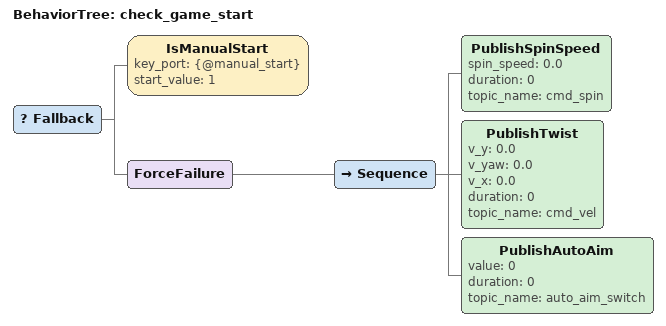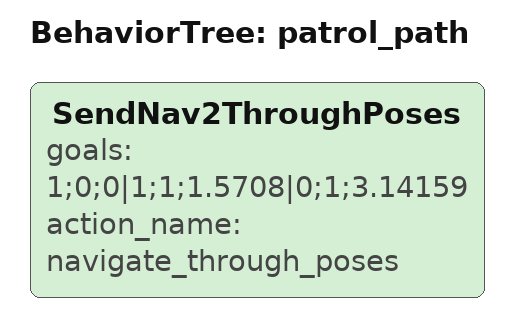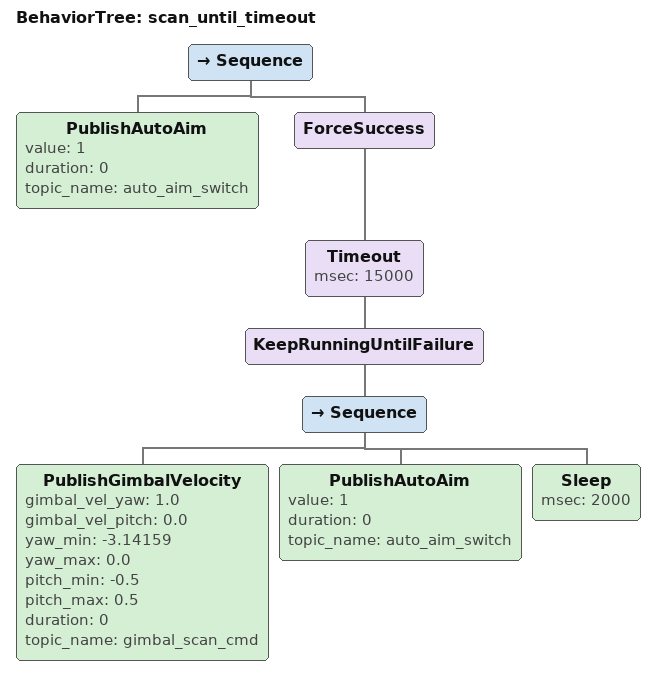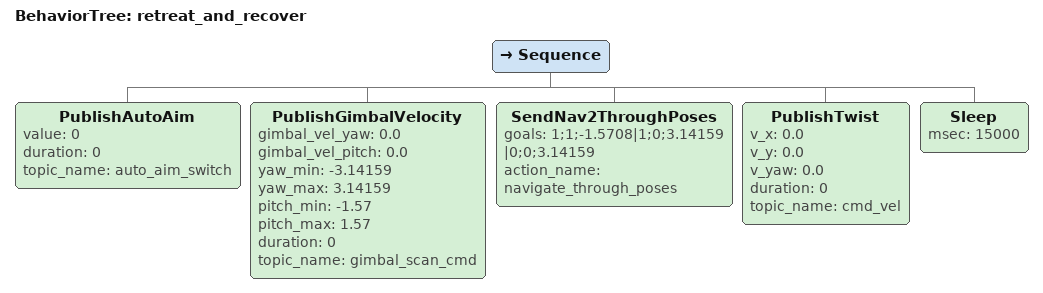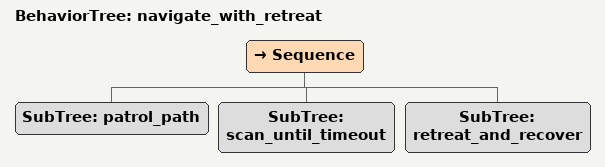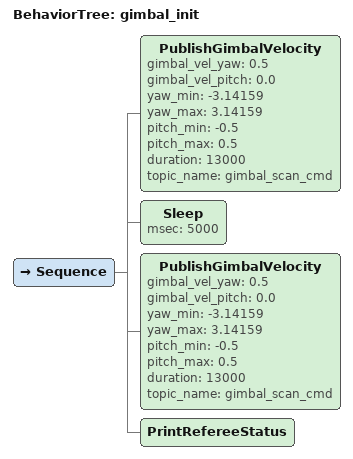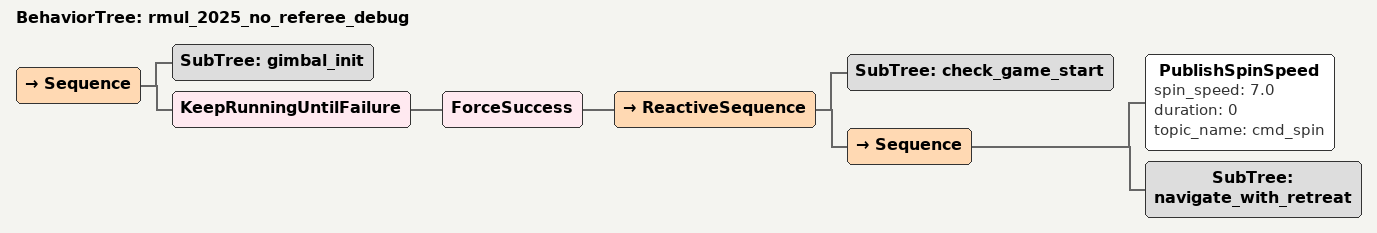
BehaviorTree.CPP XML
<?xml version="1.0" encoding="UTF-8"?>
<root BTCPP_format="4">

  <!-- rmul_2025_no_referee_debug                -->
  <!-- No referee system. Manual start only.     -->
  <!-- Path: (0,0)->(1,0)->(1,1)->(0,1)         -->
  <!-- Gimbal yaw follows velocity direction.    -->

  <!-- Subtree: check_game_start      -->
  <!-- Debug: manual start only,      -->
  <!-- no referee game status check.  -->
  <!-- If not started, stops robot.   -->
  <BehaviorTree ID="check_game_start">
    <Fallback>
      <IsManualStart key_port="{@manual_start}"
                     start_value="1"/>
      <ForceFailure>
        <Sequence>
          <PublishSpinSpeed spin_speed="0.0"
                            duration="0"
                            topic_name="cmd_spin"/>
          <PublishTwist v_y="0.0"
                        v_yaw="0.0"
                        v_x="0.0"
                        duration="0"
                        topic_name="cmd_vel"/>
          <PublishAutoAim value="0"
                          duration="0"
                          topic_name="auto_aim_switch"/>
        </Sequence>
      </ForceFailure>
    </Fallback>
  </BehaviorTree>

  <!-- Subtree: patrol_path           -->
  <!-- Navigate continuously through: -->
  <!-- yaw: 0 -> pi/2 -> pi          -->
  <BehaviorTree ID="patrol_path">
    <SendNav2ThroughPoses goals="1;0;0|1;1;1.5708|0;1;3.14159"
                          action_name="navigate_through_poses"/>
  </BehaviorTree>

  <!-- Subtree: scan_until_timeout    -->
  <!-- At destination (0,1):          -->
  <!--   - Enable auto-aim            -->
  <!--   - Start gimbal scan          -->
  <!--   - Run for 15s                -->
  <BehaviorTree ID="scan_until_timeout">
    <Sequence>
      <PublishAutoAim value="1"
                      duration="0"
                      topic_name="auto_aim_switch"/>
      <ForceSuccess>
        <Timeout msec="15000">
          <KeepRunningUntilFailure>
            <Sequence>
              <PublishGimbalVelocity gimbal_vel_yaw="1.0"
                                     gimbal_vel_pitch="0.0"
                                     yaw_min="-3.14159"
                                     yaw_max="0.0"
                                     pitch_min="-0.5"
                                     pitch_max="0.5"
                                     duration="0"
                                     topic_name="gimbal_scan_cmd"/>
              <PublishAutoAim value="1"
                              duration="0"
                              topic_name="auto_aim_switch"/>
              <Sleep msec="2000"/>
            </Sequence>
          </KeepRunningUntilFailure>
        </Timeout>
      </ForceSuccess>
    </Sequence>
  </BehaviorTree>

  <!-- Subtree: retreat_and_recover   -->
  <!-- Disable scan, retreat to base, -->
  <!-- wait 15s.                      -->
  <!-- Path: (0,1)->(1,1)->(1,0)->   -->
  <!-- yaw: -pi/2 -> pi -> pi        -->
  <BehaviorTree ID="retreat_and_recover">
    <Sequence>
      <PublishAutoAim value="0"
                      duration="0"
                      topic_name="auto_aim_switch"/>
      <PublishGimbalVelocity gimbal_vel_yaw="0.0"
                             gimbal_vel_pitch="0.0"
                             yaw_min="-3.14159"
                             yaw_max="3.14159"
                             pitch_min="-1.57"
                             pitch_max="1.57"
                             duration="0"
                             topic_name="gimbal_scan_cmd"/>
      <SendNav2ThroughPoses goals="1;1;-1.5708|1;0;3.14159|0;0;3.14159"
                            action_name="navigate_through_poses"/>
      <PublishTwist v_x="0.0"
                    v_y="0.0"
                    v_yaw="0.0"
                    duration="0"
                    topic_name="cmd_vel"/>
      <Sleep msec="15000"/>
    </Sequence>
  </BehaviorTree>

  <!-- Subtree: navigate_with_retreat -->
  <BehaviorTree ID="navigate_with_retreat">
    <Sequence>
      <SubTree ID="patrol_path"/>
      <SubTree ID="scan_until_timeout"/>
      <SubTree ID="retreat_and_recover"/>
    </Sequence>
  </BehaviorTree>

  <!-- Subtree: gimbal_init           -->
  <BehaviorTree ID="gimbal_init">
    <Sequence>
      <PublishGimbalVelocity gimbal_vel_yaw="0.5"
                             gimbal_vel_pitch="0.0"
                             yaw_min="-3.14159"
                             yaw_max="3.14159"
                             pitch_min="-0.5"
                             pitch_max="0.5"
                             duration="13000"
                             topic_name="gimbal_scan_cmd"/>
      <Sleep msec="5000"/>
      <PublishGimbalVelocity gimbal_vel_yaw="0.5"
                             gimbal_vel_pitch="0.0"
                             yaw_min="-3.14159"
                             yaw_max="3.14159"
                             pitch_min="-0.5"
                             pitch_max="0.5"
                             duration="13000"
                             topic_name="gimbal_scan_cmd"/>
      <PrintRefereeStatus/>
    </Sequence>
  </BehaviorTree>

  <!-- Main tree: rmul_2025_no_referee_debug      -->
  <BehaviorTree ID="rmul_2025_no_referee_debug">
    <Sequence>
      <SubTree ID="gimbal_init"/>
      <KeepRunningUntilFailure>
        <ForceSuccess>
          <ReactiveSequence>
            <SubTree ID="check_game_start"/>
            <Sequence>
              <PublishSpinSpeed spin_speed="7.0"
                                duration="0"
                                topic_name="cmd_spin"/>
              <SubTree ID="navigate_with_retreat"/>
            </Sequence>
          </ReactiveSequence>
        </ForceSuccess>
      </KeepRunningUntilFailure>
    </Sequence>
  </BehaviorTree>

</root>
